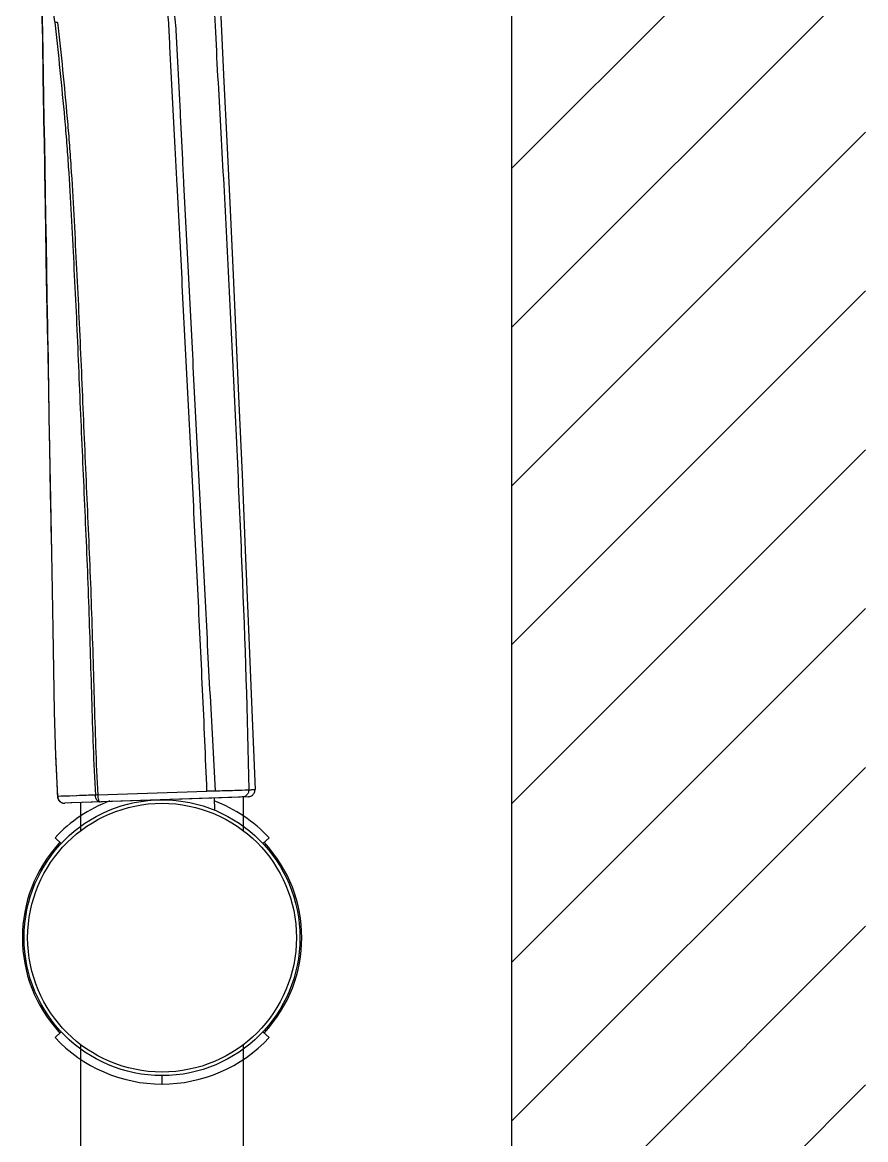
# Model space of a CAD drawing. Header units: millimetres. Extents: x 19741 to 22117, y -10160 to -6800.
# Drawn here: x 21633 to 21752.3, y -8390 to -8232.1 of the extents above; entities that cross this region are included whole.
import ezdxf

# ---------------------------------------------------------------- set-up
doc = ezdxf.new("R2010")
doc.units = ezdxf.units.MM
doc.layers.add('hatch', color=2, linetype='Continuous')

msp = doc.modelspace()

# ---------------------------------------------------------------- hatches: boundary and pattern name
at = {"layer": 'hatch'}
h = msp.add_hatch(dxfattribs=at)
h.set_pattern_fill('ANSI31', color=256, scale=5)
h.set_pattern_definition([(45, (6565.495, -4149.247), (-11.22532, 11.22532), [])])
h.paths.add_polyline_path([(21702.25, -9683.13), (21752.25, -9683.13), (21752.25, -7612.56), (21702.25, -7612.56)])

# ---------------------------------------------------------------- linework, layer by layer
msp.add_line((21702.25, -9683.13), (21702.25, -7541.15))
at = {"linetype": 'Continuous'}
for p, q in [((21635.94, -8236.45), (21635.93, -8235.87)), ((21635.94, -8236.45), (21635.94, -8235.87)), ((21636.08, -8245.84), (21636.07, -8245.14)), ((21636.15, -8249.16), (21636.08, -8245.84)), ((21636.17, -8249.97), (21636.15, -8249.16)), ((21636.22, -8253.03), (21636.21, -8252.58)), ((21636.27, -8255.9), (21636.21, -8252.58)), ((21636.27, -8255.9), (21636.22, -8253.03)), ((21636.37, -8262.46), (21636.33, -8260.33)), ((21636.39, -8263.93), (21636.37, -8262.46)), ((21636.42, -8265.7), (21636.38, -8263.27)), ((21636.43, -8266.46), (21636.39, -8263.93)), ((21636.46, -8268.12), (21636.42, -8265.7)), ((21636.45, -8267.71), (21636.43, -8266.46)), ((21636.51, -8270.67), (21636.45, -8267.71)), ((21636.59, -8274.95), (21636.51, -8270.67)), ((21636.59, -8274.95), (21636.55, -8272.92)), ((21636.59, -8275.03), (21636.59, -8274.95)), ((21636.63, -8277.67), (21636.65, -8279.24)), ((21636.65, -8279.24), (21636.72, -8283.59)), ((21636.78, -8287.61), (21636.79, -8288.04)), ((21636.78, -8287.61), (21636.78, -8287.92)), ((21636.79, -8288.04), (21636.86, -8292.19)), ((21636.86, -8292.06), (21636.88, -8293.2)), ((21636.86, -8292.19), (21636.88, -8293.2)), ((21636.93, -8296.23), (21636.94, -8296.46)), ((21636.94, -8296.46), (21636.97, -8298.08)), ((21636.97, -8298.08), (21637.03, -8301.01)), ((21637.07, -8303.12), (21637.1, -8304.61)), ((21637.07, -8303.12), (21637.07, -8303.31)), ((21637.07, -8303.31), (21637.14, -8306.79)), ((21637.1, -8304.61), (21637.14, -8306.96)), ((21643.68, -8341.29), (21659.13, -8340.75)), ((21643.35, -8341.32), (21638, -8341.51)), ((21638, -8341.51), (21638, -8341.51)), ((21638.54, -8341.49), (21638.17, -8341.51)), ((21638.84, -8341.48), (21638.54, -8341.49)), ((21639.2, -8341.47), (21638.84, -8341.48)), ((21639.87, -8342.43), (21639.03, -8342.46)), ((21639.76, -8341.45), (21639.2, -8341.47)), ((21640.06, -8341.43), (21639.76, -8341.45)), ((21640.04, -8342.43), (21639.87, -8342.43)), ((21664.96, -8341.56), (21640.04, -8342.43)), ((21641.13, -8341.39), (21640.73, -8341.41)), ((21641.59, -8341.38), (21641.13, -8341.39)), ((21641.28, -8346.36), (21641.28, -8342.38)), ((21663.89, -8341.6), (21641.49, -8342.37)), ((21643.35, -8341.32), (21642.7, -8341.34)), ((21642.88, -8342.32), (21642.75, -8342.33)), ((21662.63, -8341.64), (21642.93, -8342.32)), ((21660.17, -8341.72), (21660.18, -8343.44)), ((21664.28, -8346.36), (21664.28, -8341.57)), ((21637.65, -8347.35), (21638.53, -8348.17)), ((21667.03, -8348.17), (21667.91, -8347.35)), ((21638.53, -8374.79), (21637.65, -8375.61)), ((21667.91, -8375.61), (21667.03, -8374.79)), ((21641.28, -8628.97), (21641.28, -8376.61)), ((21664.28, -8628.97), (21664.28, -8376.61)), ((21652.78, -8382.18), (21652.78, -8380.98))]:
    msp.add_line(p, q, dxfattribs=at)
for points in [[(21660.77, -8224.27), (21661.14, -8232.26), (21661.52, -8240.48), (21661.93, -8248.86), (21662.35, -8257.56), (21662.79, -8266.71), (21663.22, -8276.23), (21663.65, -8285.94), (21664.09, -8295.99), (21664.54, -8306.67), (21665, -8317.86), (21665.47, -8329.33), (21665.93, -8340.52)], [(21635.79, -8230.38), (21635.89, -8233.35), (21635.94, -8236.39), (21635.98, -8239.48), (21636.02, -8242.64), (21636.08, -8245.88), (21636.15, -8249.2), (21636.21, -8252.6), (21636.27, -8256.08), (21636.32, -8259.66), (21636.38, -8263.34), (21636.44, -8267.12), (21636.51, -8271.01), (21636.59, -8275.02), (21636.65, -8279.16), (21636.71, -8283.42), (21636.78, -8287.83), (21636.86, -8292.4), (21636.95, -8297.14), (21637.05, -8302.03), (21637.15, -8307.1), (21637.25, -8312.38), (21637.33, -8317.88), (21637.42, -8323.6), (21637.55, -8329.54), (21637.74, -8335.76), (21638, -8341.51)], [(21636.17, -8249.97), (21636.15, -8249.1), (21636.08, -8245.84)], [(21636.38, -8263.27), (21636.34, -8260.83), (21636.33, -8260.33)], [(21636.55, -8272.92), (21636.51, -8270.52), (21636.46, -8268.12)], [(21636.63, -8277.67), (21636.66, -8279.71), (21636.69, -8281.76), (21636.72, -8283.59)], [(21636.79, -8288.04), (21636.82, -8289.99), (21636.86, -8292.06)], [(21636.93, -8296.23), (21637, -8299.79), (21637.03, -8301.01)], [(21664.96, -8341.56), (21665.09, -8341.54), (21665.21, -8341.51), (21665.34, -8341.47), (21665.45, -8341.41), (21665.55, -8341.34), (21665.65, -8341.25), (21665.73, -8341.16), (21665.8, -8341.05), (21665.86, -8340.93), (21665.9, -8340.81), (21665.92, -8340.69), (21665.93, -8340.56), (21665.93, -8340.52)], [(21638, -8341.51), (21638.01, -8341.65), (21638.04, -8341.78), (21638.09, -8341.9), (21638.16, -8342.01), (21638.23, -8342.11), (21638.32, -8342.2), (21638.42, -8342.28), (21638.53, -8342.35), (21638.65, -8342.4), (21638.77, -8342.44), (21638.9, -8342.46), (21639.03, -8342.46)], [(21638.17, -8341.51), (21638.1, -8341.51), (21638, -8341.51)], [(21642.7, -8341.34), (21642.4, -8341.35), (21642.11, -8341.36), (21641.59, -8341.38)]]:
    msp.add_lwpolyline(points, dxfattribs=at)
for radius in [19.5, 19]:
    msp.add_circle((21652.78, -8361.48), radius, dxfattribs=at)
for centre, radius, start, end in [((21496.62, -8236.42), 139.3, 1.5934, 2.3951), ((21446.7, -8237.92), 189.24, 1.3447, 1.6274), ((20312.76, -8297.93), 1324.03, 0.87669, 0.99073), ((23530.05, -8255.82), 1893.54, 180.84045, 180.96217), ((21652.78, -8361.48), 20.7, 110.9126, 136.951), ((21638.99, -8341.47), 0.994, 264.6319, 271.9766), ((21652.78, -8361.48), 20.7, 43.049, 69.0864), ((21652.78, -8361.48), 19.75, 136.9378, 223.0621), ((21652.78, -8361.48), 19.75, 316.9378, 43.0621), ((21652.78, -8361.48), 20.7, 223.0489, 316.951)]:
    msp.add_arc(centre, radius, start, end, dxfattribs=at)
for points, knots in [([(21659.77, -8219.99), (21659.87, -8222.19), (21660.05, -8226.68), (21660.41, -8235.92), (21660.97, -8245.39), (21661.5, -8255.08), (21662.02, -8265.13), (21662.66, -8277.94), (21663.4, -8293.51), (21664.31, -8314.41), (21664.85, -8330.12), (21665.04, -8340.57)], [0, 0, 0, 0, 0.054928, 0.11163, 0.229701, 0.290742, 0.352903, 0.479926, 0.609458, 0.740189, 1, 1, 1, 1]), ([(21636.97, -8227.49), (21637.03, -8227.87), (21637.27, -8229.39), (21637.45, -8230.92), (21637.6, -8232.08)], [0, 0, 0, 0, 0.243652, 1, 1, 1, 1]), ([(21659.13, -8340.75), (21658.94, -8335.98), (21658.52, -8326.44), (21657.83, -8312.14), (21657.12, -8297.84), (21656.39, -8283.53), (21655.77, -8271.61), (21655.28, -8262.08), (21654.98, -8256.12), (21654.72, -8251.35), (21654.53, -8247.78), (21654.34, -8244.21), (21654.18, -8241.23), (21654.06, -8238.84), (21653.97, -8237.06), (21653.88, -8235.27), (21653.81, -8233.49), (21653.71, -8231.72), (21653.51, -8229.96), (21653.26, -8228.22), (21653.04, -8227.07), (21652.93, -8226.5)], [0, 0, 0, 0, 0.125128, 0.250262, 0.375398, 0.500538, 0.625688, 0.688265, 0.750834, 0.782109, 0.813382, 0.844654, 0.875913, 0.891555, 0.907199, 0.922837, 0.938455, 0.953939, 0.969362, 0.984724, 1, 1, 1, 1]), ([(21653.7, -8226.32), (21653.83, -8226.9), (21654.06, -8228.07), (21654.37, -8229.83), (21654.6, -8231.6), (21654.75, -8233.39), (21654.83, -8235.18), (21654.93, -8236.97), (21655.02, -8238.76), (21655.15, -8241.14), (21655.3, -8244.12), (21655.47, -8247.7), (21655.65, -8251.28), (21655.89, -8256.05), (21656.19, -8262.01), (21656.69, -8271.55), (21657.29, -8283.47), (21658.02, -8297.78), (21658.76, -8312.09), (21659.51, -8326.4), (21660.02, -8335.94), (21660.27, -8340.71)], [0, 0, 0, 0, 0.01555, 0.031149, 0.046766, 0.06239, 0.078017, 0.093644, 0.109271, 0.124898, 0.156153, 0.187406, 0.218659, 0.249912, 0.312416, 0.374923, 0.499936, 0.624951, 0.749966, 0.874982, 1, 1, 1, 1]), ([(21638.01, -8232.06), (21637.93, -8232.07), (21637.79, -8232.08), (21637.65, -8232.09), (21637.6, -8232.08)], [0, 0, 0, 0, 0.618312, 1, 1, 1, 1]), ([(21637.6, -8232.08), (21637.89, -8234.33), (21638.33, -8238.87), (21638.91, -8244.54), (21639.29, -8249.08), (21639.61, -8253.63), (21639.94, -8259.32), (21640.29, -8266.15), (21640.63, -8272.98), (21640.93, -8279.81), (21641.21, -8286.65), (21641.51, -8293.48), (21641.92, -8302.59), (21642.42, -8313.98), (21642.8, -8327.65), (21643.11, -8336.77), (21643.35, -8341.32)], [0, 0, 0, 0, 0.062416, 0.124921, 0.156171, 0.187423, 0.249929, 0.312436, 0.374943, 0.43745, 0.499956, 0.562462, 0.624967, 0.749978, 0.87499, 1, 1, 1, 1]), ([(21638.01, -8232.06), (21638.29, -8234.31), (21638.71, -8238.84), (21639.28, -8244.5), (21639.66, -8249.04), (21639.98, -8253.59), (21640.3, -8259.28), (21640.65, -8266.12), (21641, -8272.95), (21641.3, -8279.78), (21641.68, -8288.89), (21642.19, -8300.28), (21642.79, -8313.95), (21643.16, -8327.62), (21643.45, -8336.74), (21643.68, -8341.29)], [0, 0, 0, 0, 0.062212, 0.124673, 0.155946, 0.187224, 0.249761, 0.312286, 0.374809, 0.437334, 0.499851, 0.624889, 0.749937, 0.874985, 1, 1, 1, 1]), ([(21635.94, -8235.87), (21635.93, -8235.67), (21635.92, -8234.87), (21635.91, -8234.07), (21635.89, -8233.48)], [0, 0, 0, 0, 0.249302, 1, 1, 1, 1]), ([(21636.07, -8245.14), (21636.04, -8243.7), (21635.99, -8240.81), (21635.96, -8237.91), (21635.94, -8236.45)], [0, 0, 0, 0, 0.496646, 1, 1, 1, 1]), ([(21636.21, -8252.58), (21636.21, -8252.36), (21636.2, -8251.49), (21636.18, -8250.62), (21636.17, -8249.97)], [0, 0, 0, 0, 0.249246, 1, 1, 1, 1]), ([(21636.33, -8260.33), (21636.33, -8259.96), (21636.31, -8258.48), (21636.28, -8257.01), (21636.27, -8255.9)], [0, 0, 0, 0, 0.249172, 1, 1, 1, 1]), ([(21637.74, -8335.87), (21637.76, -8336.34), (21637.83, -8338.22), (21637.92, -8340.1), (21638, -8341.51)], [0, 0, 0, 0, 0.247674, 1, 1, 1, 1]), ([(21659.13, -8340.73), (21659.45, -8340.73), (21659.77, -8340.72), (21660.09, -8340.71), (21660.15, -8340.71), (21660.21, -8340.71), (21660.27, -8340.71), (21661.2, -8340.69), (21662.8, -8340.65), (21664.39, -8340.6), (21665.04, -8340.57)], [-0.237868, -0.237868, -0.237868, -0.237868, -0.036828, -0.036828, -0.036828, 0, 0, 0, 0.587562, 1, 1, 1, 1]), ([(21665.04, -8340.57), (21665.04, -8340.69), (21665, -8340.95), (21664.81, -8341.29), (21664.49, -8341.52), (21664.25, -8341.58), (21664.13, -8341.58)], [0, 0, 0, 0, 0.247209, 0.509997, 0.766573, 1, 1, 1, 1]), ([(21665.04, -8340.57), (21665.12, -8340.56), (21665.26, -8340.56), (21665.45, -8340.55), (21665.6, -8340.54), (21665.72, -8340.53), (21665.81, -8340.52), (21665.87, -8340.52), (21665.9, -8340.52), (21665.92, -8340.52), (21665.92, -8340.51), (21665.93, -8340.52), (21665.93, -8340.52)], [0, 0, 0, 0, 0.253819, 0.468709, 0.643762, 0.780363, 0.881115, 0.949176, 0.971958, 0.987772, 0.996999, 1, 1, 1, 1]), ([(21638, -8341.51), (21638.01, -8341.75), (21638.21, -8342.22), (21638.67, -8342.44), (21638.9, -8342.46)], [0, 0, 0, 0, 0.499911, 1, 1, 1, 1]), ([(21643.68, -8341.29), (21643.65, -8341.29), (21643.54, -8341.3), (21643.43, -8341.31), (21643.35, -8341.32)], [0, 0, 0, 0, 0.282259, 1, 1, 1, 1]), ([(21644.01, -8342.29), (21643.93, -8342.29), (21643.74, -8342.23), (21643.54, -8342.01), (21643.39, -8341.69), (21643.36, -8341.45), (21643.35, -8341.32)], [0, 0, 0, 0, 0.193601, 0.422855, 0.697159, 1, 1, 1, 1]), ([(21643.68, -8341.29), (21643.69, -8341.42), (21643.71, -8341.66), (21643.77, -8341.94), (21643.84, -8342.12), (21643.89, -8342.23), (21643.96, -8342.29), (21644.01, -8342.29)], [0, 0, 0, 0, 0.356059, 0.661246, 0.782029, 0.877684, 1, 1, 1, 1])]:
    msp.add_open_spline(points, degree=3, knots=knots, dxfattribs=at)
for points in [[(21636.88, -8293.2), (21636.9, -8294.21), (21636.92, -8295.22), (21636.93, -8296.23)], [(21637.03, -8301.01), (21637.04, -8301.72), (21637.05, -8302.42), (21637.07, -8303.12)]]:
    msp.add_open_spline(points, degree=3, dxfattribs=at)

doc.saveas('drawing.dxf')
